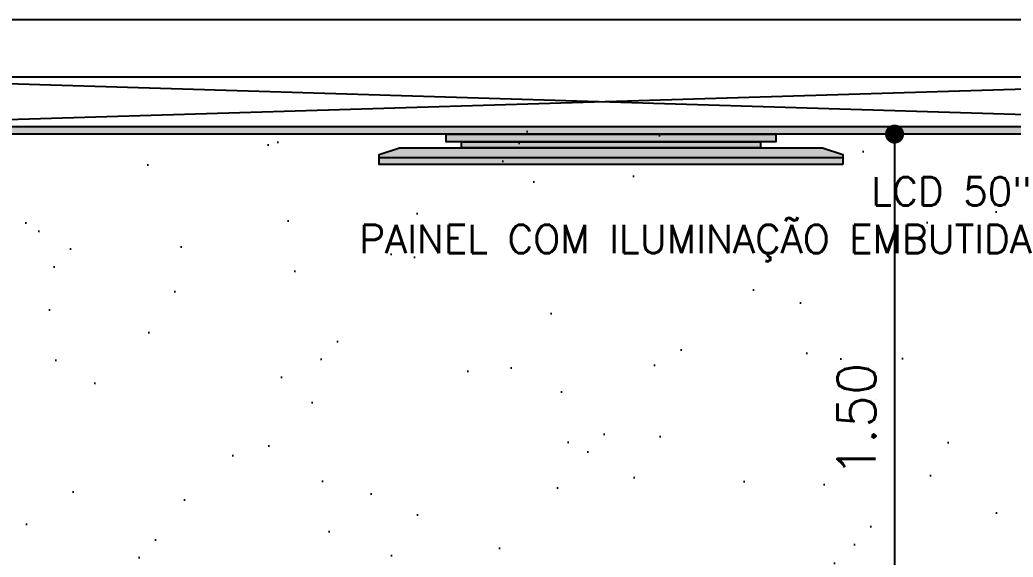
# Model space of a CAD drawing. Header units: inches. Extents: x -55 to 844, y -103 to 167.
# Drawn here: x 195.858 to 198.465, y -2.644 to -1.233 of the extents above; entities that cross this region are included whole.
import ezdxf

# ---------------------------------------------------------------- set-up
doc = ezdxf.new("R2010")
doc.units = ezdxf.units.IN
doc.header["$MEASUREMENT"] = 0
doc.set_wipeout_variables(frame=1)
for name, color, linetype in [('AI-Cotas', 12, 'Continuous'), ('AI-Hatch mob', 254, 'Continuous'), ('AI-Hatch piso', 252, 'Continuous'), ('AI-Mob', 2, 'Continuous'), ('AI-Pen 05', 5, 'Continuous'), ('AI-Piso', 1, 'Continuous'), ('AI-Produção', 1, 'Continuous'), ('AI-Texto acabamento', 1, 'Continuous')]:
    doc.layers.add(name, color=color, linetype=linetype)
doc.styles.add('RS50', font='romans.shx', dxfattribs={"height": 0.1})
doc.dimstyles.new('Cota 50', dxfattribs={"dimscale": 0.05, "dimtxt": 0.1, "dimasz": 1, "dimexe": 1.25, "dimexo": 0.625, "dimgap": 1, "dimtad": 1, "dimzin": 4, "dimdsep": 46, "dimtxsty": 'RS50', "dimblk": 'DOT', "dimcen": 0.1, "dimclrd": 12, "dimclre": 12, "dimclrt": 2, "dimadec": 0, "dimazin": 0, "dimtfac": 1, "dimtix": 1, "dimtmove": 0, "dimatfit": 3, "dimldrblk": 'DOT', "dimfxl": 1.25, "dimarcsym": 0})

# ---------------------------------------------------------------- blocks, each defined once
blk = doc.blocks.new('*U95')
blk.add_lwpolyline([(0.02, 0), (4.322, 0), (4.322, 0.13), (0.02, 0.13)], close=True)
blk.add_wipeout([(0.02, 0), (4.322, 0), (4.322, 0.13), (0.02, 0.13)])
at = {"layer": 'AI-Hatch mob', "true_color": 0xd3bf96}
h = blk.add_hatch(color=9, dxfattribs=at)
h.paths.add_polyline_path([(0.02, 0.13), (0, 0.13), (0, 0), (0.02, 0)])
h.paths.add_polyline_path([(4.492, 0.08), (4.492, 0.15), (-0.15, 0.15), (-0.15, 0.08), (-0.13, 0.08), (-0.13, 0.13), (4.472, 0.13), (4.472, 0.08)])
h.paths.add_polyline_path([(4.322, 0.13), (4.342, 0.13), (4.342, 0), (4.322, 0)])
blk.add_lwpolyline([(4.492, 0.08), (4.492, 0.15), (-0.15, 0.15), (-0.15, 0.08), (-0.13, 0.08), (-0.13, 0.13), (4.472, 0.13), (4.472, 0.08), (4.492, 0.08)])
at = {"layer": 'AI-Produção'}
for p, q in [((0.02, 0), (4.322, 0.13)), ((4.322, 0), (0.02, 0.13))]:
    blk.add_line(p, q, dxfattribs=at)
blk = doc.blocks.new('A$C275E1DBE')
h = blk.add_hatch(color=252)
h.paths.add_polyline_path([(1.0412, 0.0596), (1.0412, 0.08), (0.1755, 0.08), (0.1755, 0.0596)])
h.paths.add_polyline_path([(1.0004, 0.0441), (1.0004, 0.0596), (0.2163, 0.0596), (0.2163, 0.0441)])
h.paths.add_polyline_path([(0.0531, 0.0441), (0, 0.0266), (0, 0.0185), (1.2167, 0.0185), (1.2167, 0.0266), (1.1636, 0.0441)])
h.paths.add_polyline_path([(1.2167, 0), (1.2167, 0.0185), (0, 0.0185), (0, 0)])
for points in [[(1.0412, 0.08), (0.1755, 0.08), (0.1755, 0.0596), (1.0412, 0.0596)], [(1.0004, 0.0441), (1.0004, 0.0596), (0.2163, 0.0596), (0.2163, 0.0441)], [(0, 0), (1.2167, 0), (1.2167, 0.0185), (0, 0.0185)]]:
    blk.add_lwpolyline(points, close=True)
blk.add_lwpolyline([(1.2167, 0.0185), (1.2167, 0.0266), (1.1636, 0.0441), (0.0531, 0.0441), (0, 0.0266), (0, 0.0185)])
blk = doc.blocks.new('_Dot')
at = {"color": 0, "linetype": 'ByBlock', "lineweight": -2}
blk.add_line((-0.5, 0), (-1, 0), dxfattribs=at)
at = {"color": 0, "linetype": 'ByBlock', "const_width": 0.5}
blk.add_lwpolyline([(-0.25, 0, 1), (0.25, 0, 1)], format="xyb", close=True, dxfattribs=at)
blk = doc.blocks.new('*D110')
at = {"layer": 'AI-Cotas', "color": 12, "lineweight": -2, "ltscale": 3, "transparency": 16777216}
for p, q in [((198.4129, -1.5334), (198.091, -1.5334)), ((198.1535, -1.5834), (198.1535, -2.9831)), ((197.6455, -3.0331), (198.216, -3.0331))]:
    blk.add_line(p, q, dxfattribs=at)
at = {"layer": 'DEFPOINTS', "color": 0, "ltscale": 3, "transparency": 16777216}
for p in [(198.4441, -1.5334), (197.6142, -3.0331), (198.1535, -3.0331)]:
    blk.add_point(p, dxfattribs=at)
at = {"layer": 'AI-Cotas', "color": 12, "lineweight": -2, "ltscale": 3, "transparency": 16777216, "xscale": 0.05, "yscale": 0.05, "zscale": 0.05}
for p, rotation in [((198.1535, -1.5334), 90), ((198.1535, -3.0331), 270)]:
    blk.add_blockref('_Dot', p, dxfattribs=dict(at, rotation=rotation))
at = {"layer": 'AI-Cotas', "color": 2, "ltscale": 3, "transparency": 16777216, "insert": (198.0535, -2.2833), "char_height": 0.1, "attachment_point": 5, "rotation": 90, "style": 'RS50'}
blk.add_mtext('1.50', dxfattribs=at)

msp = doc.modelspace()

# ---------------------------------------------------------------- hatches: boundary and pattern name
at = {"layer": 'AI-Hatch piso', "true_color": 0xd3bf96}
h = msp.add_hatch(dxfattribs=at)
h.set_pattern_fill('AR-SAND', color=9, scale=0.01, angle=90, style=0)
h.set_pattern_definition([(127.5, (210.64656, 101.05896), (-0.4894132, -0.0160003), [0, -0.38608, 0, -0.4318, 0, -0.41275]), (97.5, (210.64656, 101.05896), (-0.716825, 0.4495233), [0, -0.20828, 0, -0.34798, 0, -0.13335]), (57.5, (210.64656, 100.74654), (-0.0014372, 0.7909924), [0, -0.127, 0, -0.4572, 0, -0.5969]), (47.5, (210.64656, 100.74654), (-0.2229293, 0.7635565), [0, -0.0635, 0, -0.29972, 0, -0.3429])])
h.paths.add_polyline_path([(190.9274, -1.3834), (203.8774, -1.3834), (203.8774, -8.7834), (190.9274, -8.7834)])

# ---------------------------------------------------------------- linework, layer by layer
at = {"layer": 'AI-Piso'}
msp.add_lwpolyline([(190.9274, -1.3834), (203.8774, -1.3834), (203.8774, -8.7834), (190.9274, -8.7834)], close=True, dxfattribs=at)

# ---------------------------------------------------------------- texts
at = {"layer": 'AI-Texto acabamento', "insert": (198.5137, -1.6463), "char_height": 0.075, "width": 2.179218, "attachment_point": 3, "style": 'RS50'}
msp.add_mtext('LCD 50"\\PPAINEL COM ILUMINAÇÃO EMBUTIDA', dxfattribs=at)

# ---------------------------------------------------------------- next in the draw order: block references
at = {"layer": 'AI-Mob', "xscale": -1, "rotation": 180}
msp.add_blockref('*U95', (195.2314, -1.3834), dxfattribs=at)

# ---------------------------------------------------------------- next in the draw order: linework, layer by layer
at = {"layer": 'AI-Pen 05'}
msp.add_lwpolyline([(190.7774, -1.9834), (190.9274, -1.9834), (190.9274, -1.3834), (203.8774, -1.3834), (203.8774, -1.9834), (204.0274, -1.9834), (204.0274, -1.2334), (190.7774, -1.2334), (190.7774, -1.9834)], dxfattribs=at)

# ---------------------------------------------------------------- next in the draw order: block references
at = {"layer": 'AI-Mob', "xscale": -1}
msp.add_blockref('A$C275E1DBE', (198.0177, -1.6134), dxfattribs=at)

# ---------------------------------------------------------------- next in the draw order: dimensions: what is measured, and where the dimension line sits
at = {"layer": 'AI-Cotas', "ltscale": 3}
dim = msp.add_linear_dim(base=(198.1535, -3.0331), p1=(198.4441, -1.5334), p2=(197.6142, -3.0331), angle=270, dimstyle='Cota 50', dxfattribs=at)
dim.commit()
dim.dimension.update_dxf_attribs({"geometry": '*D110', "text_midpoint": (198.0535, -2.2833)})

doc.saveas('drawing.dxf')
